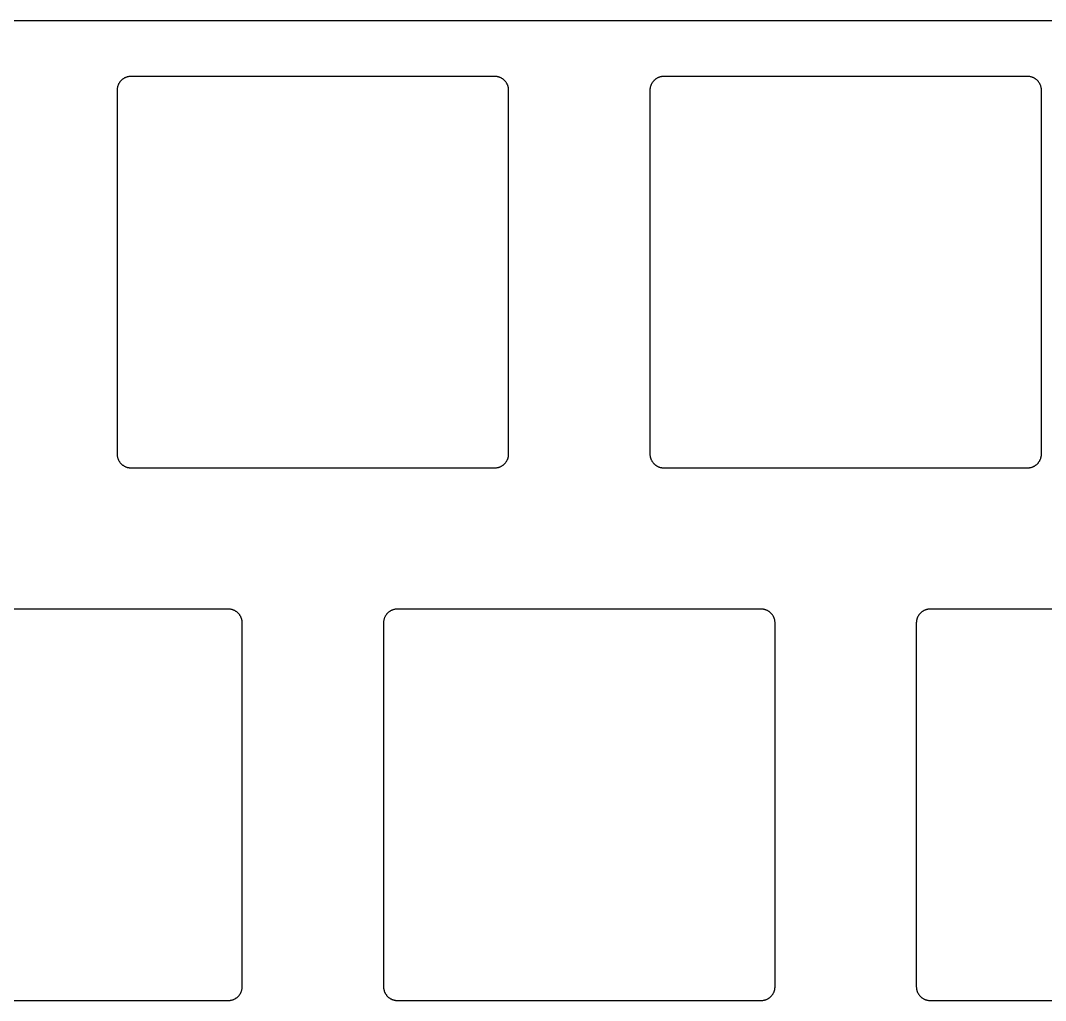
# Model space of a CAD drawing. Header units: millimetres. Extents: x -2014 to -1710, y 1046 to 1151.
# Drawn here: x -1977.11 to -1940.46, y 1110.76 to 1145.81 of the extents above; entities that cross this region are included whole.
import ezdxf

# ---------------------------------------------------------------- set-up
doc = ezdxf.new("R2010")
doc.units = ezdxf.units.MM
doc.layers.add('Layer 01', color=1, linetype='Continuous', true_color=0xff0000)

msp = doc.modelspace()

# ---------------------------------------------------------------- linework, layer by layer
at = {"layer": 'Layer 01', "color": 254, "true_color": 0xcad1ee}
for points in [[(-1984.907, 1145.806), (-1916.649, 1145.806)], [(-1973.153, 1143.806), (-1973.17, 1143.806), (-1973.187, 1143.805), (-1973.204, 1143.803), (-1973.221, 1143.801), (-1973.238, 1143.799), (-1973.255, 1143.795), (-1973.271, 1143.792), (-1973.288, 1143.787), (-1973.304, 1143.782), (-1973.32, 1143.777), (-1973.336, 1143.771), (-1973.352, 1143.764), (-1973.368, 1143.757), (-1973.383, 1143.75), (-1973.398, 1143.742), (-1973.413, 1143.733), (-1973.427, 1143.724), (-1973.441, 1143.714), (-1973.455, 1143.704), (-1973.469, 1143.694), (-1973.482, 1143.683), (-1973.494, 1143.671), (-1973.507, 1143.659), (-1973.518, 1143.647), (-1973.53, 1143.634), (-1973.541, 1143.621), (-1973.551, 1143.608), (-1973.561, 1143.594), (-1973.571, 1143.58), (-1973.58, 1143.566), (-1973.589, 1143.551), (-1973.597, 1143.536), (-1973.605, 1143.521), (-1973.612, 1143.505), (-1973.618, 1143.489), (-1973.624, 1143.473), (-1973.63, 1143.457), (-1973.634, 1143.441), (-1973.639, 1143.424), (-1973.643, 1143.408), (-1973.646, 1143.391), (-1973.648, 1143.374), (-1973.65, 1143.357), (-1973.652, 1143.34), (-1973.653, 1143.323), (-1973.653, 1143.306)], [(-1960.153, 1143.806), (-1973.153, 1143.806)], [(-1959.653, 1143.306), (-1959.653, 1143.323), (-1959.654, 1143.34), (-1959.656, 1143.357), (-1959.658, 1143.374), (-1959.66, 1143.391), (-1959.663, 1143.408), (-1959.667, 1143.424), (-1959.672, 1143.441), (-1959.676, 1143.457), (-1959.682, 1143.473), (-1959.688, 1143.489), (-1959.694, 1143.505), (-1959.701, 1143.521), (-1959.709, 1143.536), (-1959.717, 1143.551), (-1959.726, 1143.566), (-1959.735, 1143.58), (-1959.745, 1143.594), (-1959.755, 1143.608), (-1959.765, 1143.621), (-1959.776, 1143.634), (-1959.788, 1143.647), (-1959.799, 1143.659), (-1959.812, 1143.671), (-1959.824, 1143.683), (-1959.837, 1143.694), (-1959.851, 1143.704), (-1959.865, 1143.714), (-1959.879, 1143.724), (-1959.893, 1143.733), (-1959.908, 1143.742), (-1959.923, 1143.75), (-1959.938, 1143.757), (-1959.954, 1143.764), (-1959.97, 1143.771), (-1959.986, 1143.777), (-1960.002, 1143.782), (-1960.018, 1143.787), (-1960.035, 1143.792), (-1960.051, 1143.795), (-1960.068, 1143.799), (-1960.085, 1143.801), (-1960.102, 1143.803), (-1960.119, 1143.805), (-1960.136, 1143.806), (-1960.153, 1143.806)], [(-1954.103, 1143.806), (-1954.12, 1143.806), (-1954.137, 1143.805), (-1954.154, 1143.803), (-1954.171, 1143.801), (-1954.188, 1143.799), (-1954.205, 1143.795), (-1954.221, 1143.792), (-1954.238, 1143.787), (-1954.254, 1143.782), (-1954.27, 1143.777), (-1954.286, 1143.771), (-1954.302, 1143.764), (-1954.318, 1143.757), (-1954.333, 1143.75), (-1954.348, 1143.742), (-1954.363, 1143.733), (-1954.377, 1143.724), (-1954.391, 1143.714), (-1954.405, 1143.704), (-1954.419, 1143.694), (-1954.432, 1143.683), (-1954.444, 1143.671), (-1954.457, 1143.659), (-1954.468, 1143.647), (-1954.48, 1143.634), (-1954.491, 1143.621), (-1954.501, 1143.608), (-1954.511, 1143.594), (-1954.521, 1143.58), (-1954.53, 1143.566), (-1954.539, 1143.551), (-1954.547, 1143.536), (-1954.555, 1143.521), (-1954.562, 1143.505), (-1954.568, 1143.489), (-1954.574, 1143.473), (-1954.58, 1143.457), (-1954.584, 1143.441), (-1954.589, 1143.424), (-1954.593, 1143.408), (-1954.596, 1143.391), (-1954.598, 1143.374), (-1954.6, 1143.357), (-1954.602, 1143.34), (-1954.603, 1143.323), (-1954.603, 1143.306)], [(-1941.103, 1143.806), (-1954.103, 1143.806)], [(-1940.603, 1143.306), (-1940.603, 1143.323), (-1940.604, 1143.34), (-1940.606, 1143.357), (-1940.608, 1143.374), (-1940.61, 1143.391), (-1940.613, 1143.408), (-1940.617, 1143.424), (-1940.622, 1143.441), (-1940.626, 1143.457), (-1940.632, 1143.473), (-1940.638, 1143.489), (-1940.644, 1143.505), (-1940.651, 1143.521), (-1940.659, 1143.536), (-1940.667, 1143.551), (-1940.676, 1143.566), (-1940.685, 1143.58), (-1940.695, 1143.594), (-1940.705, 1143.608), (-1940.715, 1143.621), (-1940.726, 1143.634), (-1940.738, 1143.647), (-1940.749, 1143.659), (-1940.762, 1143.671), (-1940.774, 1143.683), (-1940.787, 1143.694), (-1940.801, 1143.704), (-1940.815, 1143.714), (-1940.829, 1143.724), (-1940.843, 1143.733), (-1940.858, 1143.742), (-1940.873, 1143.75), (-1940.888, 1143.757), (-1940.904, 1143.764), (-1940.92, 1143.771), (-1940.936, 1143.777), (-1940.952, 1143.782), (-1940.968, 1143.787), (-1940.985, 1143.792), (-1941.001, 1143.795), (-1941.018, 1143.799), (-1941.035, 1143.801), (-1941.052, 1143.803), (-1941.069, 1143.805), (-1941.086, 1143.806), (-1941.103, 1143.806)], [(-1973.653, 1143.306), (-1973.653, 1130.306)], [(-1959.653, 1130.306), (-1959.653, 1143.306)], [(-1954.603, 1143.306), (-1954.603, 1130.306)], [(-1940.603, 1130.306), (-1940.603, 1143.306)], [(-1973.653, 1130.306), (-1973.653, 1130.289), (-1973.652, 1130.272), (-1973.65, 1130.255), (-1973.648, 1130.238), (-1973.646, 1130.221), (-1973.643, 1130.204), (-1973.639, 1130.187), (-1973.634, 1130.171), (-1973.63, 1130.155), (-1973.624, 1130.138), (-1973.618, 1130.122), (-1973.612, 1130.107), (-1973.605, 1130.091), (-1973.597, 1130.076), (-1973.589, 1130.061), (-1973.58, 1130.046), (-1973.571, 1130.032), (-1973.561, 1130.018), (-1973.551, 1130.004), (-1973.541, 1129.99), (-1973.53, 1129.977), (-1973.518, 1129.965), (-1973.507, 1129.952), (-1973.494, 1129.94), (-1973.482, 1129.929), (-1973.469, 1129.918), (-1973.455, 1129.907), (-1973.441, 1129.897), (-1973.427, 1129.888), (-1973.413, 1129.879), (-1973.398, 1129.87), (-1973.383, 1129.862), (-1973.368, 1129.854), (-1973.352, 1129.847), (-1973.336, 1129.841), (-1973.32, 1129.835), (-1973.304, 1129.829), (-1973.288, 1129.824), (-1973.271, 1129.82), (-1973.255, 1129.816), (-1973.238, 1129.813), (-1973.221, 1129.811), (-1973.204, 1129.808), (-1973.187, 1129.807), (-1973.17, 1129.806), (-1973.153, 1129.806)], [(-1960.153, 1129.806), (-1960.136, 1129.806), (-1960.119, 1129.807), (-1960.102, 1129.808), (-1960.085, 1129.811), (-1960.068, 1129.813), (-1960.051, 1129.816), (-1960.035, 1129.82), (-1960.018, 1129.824), (-1960.002, 1129.829), (-1959.986, 1129.835), (-1959.97, 1129.841), (-1959.954, 1129.847), (-1959.938, 1129.854), (-1959.923, 1129.862), (-1959.908, 1129.87), (-1959.893, 1129.879), (-1959.879, 1129.888), (-1959.865, 1129.897), (-1959.851, 1129.907), (-1959.837, 1129.918), (-1959.824, 1129.929), (-1959.812, 1129.94), (-1959.799, 1129.952), (-1959.788, 1129.965), (-1959.776, 1129.977), (-1959.765, 1129.99), (-1959.755, 1130.004), (-1959.745, 1130.018), (-1959.735, 1130.032), (-1959.726, 1130.046), (-1959.717, 1130.061), (-1959.709, 1130.076), (-1959.701, 1130.091), (-1959.694, 1130.107), (-1959.688, 1130.122), (-1959.682, 1130.138), (-1959.676, 1130.155), (-1959.672, 1130.171), (-1959.667, 1130.187), (-1959.663, 1130.204), (-1959.66, 1130.221), (-1959.658, 1130.238), (-1959.656, 1130.255), (-1959.654, 1130.272), (-1959.653, 1130.289), (-1959.653, 1130.306)], [(-1954.603, 1130.306), (-1954.603, 1130.289), (-1954.602, 1130.272), (-1954.6, 1130.255), (-1954.598, 1130.238), (-1954.596, 1130.221), (-1954.593, 1130.204), (-1954.589, 1130.187), (-1954.584, 1130.171), (-1954.58, 1130.155), (-1954.574, 1130.138), (-1954.568, 1130.122), (-1954.562, 1130.107), (-1954.555, 1130.091), (-1954.547, 1130.076), (-1954.539, 1130.061), (-1954.53, 1130.046), (-1954.521, 1130.032), (-1954.511, 1130.018), (-1954.501, 1130.004), (-1954.491, 1129.99), (-1954.48, 1129.977), (-1954.468, 1129.965), (-1954.457, 1129.952), (-1954.444, 1129.94), (-1954.432, 1129.929), (-1954.419, 1129.918), (-1954.405, 1129.907), (-1954.391, 1129.897), (-1954.377, 1129.888), (-1954.363, 1129.879), (-1954.348, 1129.87), (-1954.333, 1129.862), (-1954.318, 1129.854), (-1954.302, 1129.847), (-1954.286, 1129.841), (-1954.27, 1129.835), (-1954.254, 1129.829), (-1954.238, 1129.824), (-1954.221, 1129.82), (-1954.205, 1129.816), (-1954.188, 1129.813), (-1954.171, 1129.811), (-1954.154, 1129.808), (-1954.137, 1129.807), (-1954.12, 1129.806), (-1954.103, 1129.806)], [(-1941.103, 1129.806), (-1941.086, 1129.806), (-1941.069, 1129.807), (-1941.052, 1129.808), (-1941.035, 1129.811), (-1941.018, 1129.813), (-1941.001, 1129.816), (-1940.985, 1129.82), (-1940.968, 1129.824), (-1940.952, 1129.829), (-1940.936, 1129.835), (-1940.92, 1129.841), (-1940.904, 1129.847), (-1940.888, 1129.854), (-1940.873, 1129.862), (-1940.858, 1129.87), (-1940.843, 1129.879), (-1940.829, 1129.888), (-1940.815, 1129.897), (-1940.801, 1129.907), (-1940.787, 1129.918), (-1940.774, 1129.929), (-1940.762, 1129.94), (-1940.749, 1129.952), (-1940.738, 1129.965), (-1940.726, 1129.977), (-1940.715, 1129.99), (-1940.705, 1130.004), (-1940.695, 1130.018), (-1940.685, 1130.032), (-1940.676, 1130.046), (-1940.667, 1130.061), (-1940.659, 1130.076), (-1940.651, 1130.091), (-1940.644, 1130.107), (-1940.638, 1130.122), (-1940.632, 1130.138), (-1940.626, 1130.155), (-1940.622, 1130.171), (-1940.617, 1130.187), (-1940.613, 1130.204), (-1940.61, 1130.221), (-1940.608, 1130.238), (-1940.606, 1130.255), (-1940.604, 1130.272), (-1940.603, 1130.289), (-1940.603, 1130.306)], [(-1973.153, 1129.806), (-1960.153, 1129.806)], [(-1954.103, 1129.806), (-1941.103, 1129.806)], [(-1969.678, 1124.756), (-1982.678, 1124.756)], [(-1969.178, 1124.256), (-1969.178, 1124.273), (-1969.179, 1124.29), (-1969.181, 1124.307), (-1969.183, 1124.324), (-1969.185, 1124.341), (-1969.188, 1124.358), (-1969.192, 1124.374), (-1969.197, 1124.391), (-1969.201, 1124.407), (-1969.207, 1124.423), (-1969.213, 1124.439), (-1969.219, 1124.455), (-1969.226, 1124.471), (-1969.234, 1124.486), (-1969.242, 1124.501), (-1969.251, 1124.516), (-1969.26, 1124.53), (-1969.27, 1124.544), (-1969.28, 1124.558), (-1969.29, 1124.571), (-1969.301, 1124.584), (-1969.313, 1124.597), (-1969.324, 1124.609), (-1969.337, 1124.621), (-1969.349, 1124.633), (-1969.362, 1124.644), (-1969.376, 1124.654), (-1969.39, 1124.664), (-1969.404, 1124.674), (-1969.418, 1124.683), (-1969.433, 1124.692), (-1969.448, 1124.7), (-1969.463, 1124.707), (-1969.479, 1124.714), (-1969.495, 1124.721), (-1969.511, 1124.727), (-1969.527, 1124.732), (-1969.543, 1124.737), (-1969.56, 1124.742), (-1969.576, 1124.745), (-1969.593, 1124.749), (-1969.61, 1124.751), (-1969.627, 1124.753), (-1969.644, 1124.755), (-1969.661, 1124.756), (-1969.678, 1124.756)], [(-1963.628, 1124.756), (-1963.645, 1124.756), (-1963.662, 1124.755), (-1963.679, 1124.753), (-1963.696, 1124.751), (-1963.713, 1124.749), (-1963.73, 1124.745), (-1963.746, 1124.742), (-1963.763, 1124.737), (-1963.779, 1124.732), (-1963.795, 1124.727), (-1963.811, 1124.721), (-1963.827, 1124.714), (-1963.843, 1124.707), (-1963.858, 1124.7), (-1963.873, 1124.692), (-1963.888, 1124.683), (-1963.902, 1124.674), (-1963.916, 1124.664), (-1963.93, 1124.654), (-1963.944, 1124.644), (-1963.957, 1124.633), (-1963.969, 1124.621), (-1963.982, 1124.609), (-1963.993, 1124.597), (-1964.005, 1124.584), (-1964.016, 1124.571), (-1964.026, 1124.558), (-1964.036, 1124.544), (-1964.046, 1124.53), (-1964.055, 1124.516), (-1964.064, 1124.501), (-1964.072, 1124.486), (-1964.08, 1124.471), (-1964.087, 1124.455), (-1964.093, 1124.439), (-1964.099, 1124.423), (-1964.105, 1124.407), (-1964.109, 1124.391), (-1964.114, 1124.374), (-1964.118, 1124.358), (-1964.121, 1124.341), (-1964.123, 1124.324), (-1964.125, 1124.307), (-1964.127, 1124.29), (-1964.128, 1124.273), (-1964.128, 1124.256)], [(-1950.628, 1124.756), (-1963.628, 1124.756)], [(-1950.128, 1124.256), (-1950.128, 1124.273), (-1950.129, 1124.29), (-1950.131, 1124.307), (-1950.133, 1124.324), (-1950.135, 1124.341), (-1950.138, 1124.358), (-1950.142, 1124.374), (-1950.147, 1124.391), (-1950.151, 1124.407), (-1950.157, 1124.423), (-1950.163, 1124.439), (-1950.169, 1124.455), (-1950.176, 1124.471), (-1950.184, 1124.486), (-1950.192, 1124.501), (-1950.201, 1124.516), (-1950.21, 1124.53), (-1950.22, 1124.544), (-1950.23, 1124.558), (-1950.24, 1124.571), (-1950.251, 1124.584), (-1950.263, 1124.597), (-1950.274, 1124.609), (-1950.287, 1124.621), (-1950.299, 1124.633), (-1950.312, 1124.644), (-1950.326, 1124.654), (-1950.34, 1124.664), (-1950.354, 1124.674), (-1950.368, 1124.683), (-1950.383, 1124.692), (-1950.398, 1124.7), (-1950.413, 1124.707), (-1950.429, 1124.714), (-1950.445, 1124.721), (-1950.461, 1124.727), (-1950.477, 1124.732), (-1950.493, 1124.737), (-1950.51, 1124.742), (-1950.526, 1124.745), (-1950.543, 1124.749), (-1950.56, 1124.751), (-1950.577, 1124.753), (-1950.594, 1124.755), (-1950.611, 1124.756), (-1950.628, 1124.756)], [(-1944.578, 1124.756), (-1944.595, 1124.756), (-1944.612, 1124.755), (-1944.629, 1124.753), (-1944.646, 1124.751), (-1944.663, 1124.749), (-1944.68, 1124.745), (-1944.696, 1124.742), (-1944.713, 1124.737), (-1944.729, 1124.732), (-1944.745, 1124.727), (-1944.761, 1124.721), (-1944.777, 1124.714), (-1944.793, 1124.707), (-1944.808, 1124.7), (-1944.823, 1124.692), (-1944.838, 1124.683), (-1944.852, 1124.674), (-1944.866, 1124.664), (-1944.88, 1124.654), (-1944.894, 1124.644), (-1944.907, 1124.633), (-1944.919, 1124.621), (-1944.932, 1124.609), (-1944.943, 1124.597), (-1944.955, 1124.584), (-1944.966, 1124.571), (-1944.976, 1124.558), (-1944.986, 1124.544), (-1944.996, 1124.53), (-1945.005, 1124.516), (-1945.014, 1124.501), (-1945.022, 1124.486), (-1945.03, 1124.471), (-1945.037, 1124.455), (-1945.043, 1124.439), (-1945.049, 1124.423), (-1945.055, 1124.407), (-1945.059, 1124.391), (-1945.064, 1124.374), (-1945.068, 1124.358), (-1945.071, 1124.341), (-1945.073, 1124.324), (-1945.075, 1124.307), (-1945.077, 1124.29), (-1945.078, 1124.273), (-1945.078, 1124.256)], [(-1931.578, 1124.756), (-1944.578, 1124.756)], [(-1969.178, 1111.256), (-1969.178, 1124.256)], [(-1964.128, 1124.256), (-1964.128, 1111.256)], [(-1950.128, 1123.762), (-1950.128, 1124.256)], [(-1945.078, 1124.256), (-1945.078, 1111.256)], [(-1950.128, 1123.756), (-1950.128, 1123.762)], [(-1950.128, 1111.756), (-1950.128, 1123.756)], [(-1950.128, 1111.75), (-1950.128, 1111.756)], [(-1950.128, 1111.256), (-1950.128, 1111.75)], [(-1969.678, 1110.756), (-1969.661, 1110.756), (-1969.644, 1110.757), (-1969.627, 1110.758), (-1969.61, 1110.761), (-1969.593, 1110.763), (-1969.576, 1110.766), (-1969.56, 1110.77), (-1969.543, 1110.774), (-1969.527, 1110.779), (-1969.511, 1110.785), (-1969.495, 1110.791), (-1969.479, 1110.797), (-1969.463, 1110.804), (-1969.448, 1110.812), (-1969.433, 1110.82), (-1969.418, 1110.829), (-1969.404, 1110.838), (-1969.39, 1110.847), (-1969.376, 1110.857), (-1969.362, 1110.868), (-1969.349, 1110.879), (-1969.337, 1110.89), (-1969.324, 1110.902), (-1969.313, 1110.915), (-1969.301, 1110.927), (-1969.29, 1110.94), (-1969.28, 1110.954), (-1969.27, 1110.968), (-1969.26, 1110.982), (-1969.251, 1110.996), (-1969.242, 1111.011), (-1969.234, 1111.026), (-1969.226, 1111.041), (-1969.219, 1111.057), (-1969.213, 1111.072), (-1969.207, 1111.088), (-1969.201, 1111.105), (-1969.197, 1111.121), (-1969.192, 1111.137), (-1969.188, 1111.154), (-1969.185, 1111.171), (-1969.183, 1111.188), (-1969.181, 1111.205), (-1969.179, 1111.222), (-1969.178, 1111.239), (-1969.178, 1111.256)], [(-1964.128, 1111.256), (-1964.128, 1111.239), (-1964.127, 1111.222), (-1964.125, 1111.205), (-1964.123, 1111.188), (-1964.121, 1111.171), (-1964.118, 1111.154), (-1964.114, 1111.137), (-1964.109, 1111.121), (-1964.105, 1111.105), (-1964.099, 1111.088), (-1964.093, 1111.072), (-1964.087, 1111.057), (-1964.08, 1111.041), (-1964.072, 1111.026), (-1964.064, 1111.011), (-1964.055, 1110.996), (-1964.046, 1110.982), (-1964.036, 1110.968), (-1964.026, 1110.954), (-1964.016, 1110.94), (-1964.005, 1110.927), (-1963.993, 1110.915), (-1963.982, 1110.902), (-1963.969, 1110.89), (-1963.957, 1110.879), (-1963.944, 1110.868), (-1963.93, 1110.857), (-1963.916, 1110.847), (-1963.902, 1110.838), (-1963.888, 1110.829), (-1963.873, 1110.82), (-1963.858, 1110.812), (-1963.843, 1110.804), (-1963.827, 1110.797), (-1963.811, 1110.791), (-1963.795, 1110.785), (-1963.779, 1110.779), (-1963.763, 1110.774), (-1963.746, 1110.77), (-1963.73, 1110.766), (-1963.713, 1110.763), (-1963.696, 1110.761), (-1963.679, 1110.758), (-1963.662, 1110.757), (-1963.645, 1110.756), (-1963.628, 1110.756)], [(-1950.628, 1110.756), (-1950.611, 1110.756), (-1950.594, 1110.757), (-1950.577, 1110.758), (-1950.56, 1110.761), (-1950.543, 1110.763), (-1950.526, 1110.766), (-1950.51, 1110.77), (-1950.493, 1110.774), (-1950.477, 1110.779), (-1950.461, 1110.785), (-1950.445, 1110.791), (-1950.429, 1110.797), (-1950.413, 1110.804), (-1950.398, 1110.812), (-1950.383, 1110.82), (-1950.368, 1110.829), (-1950.354, 1110.838), (-1950.34, 1110.847), (-1950.326, 1110.857), (-1950.312, 1110.868), (-1950.299, 1110.879), (-1950.287, 1110.89), (-1950.274, 1110.902), (-1950.263, 1110.915), (-1950.251, 1110.927), (-1950.24, 1110.94), (-1950.23, 1110.954), (-1950.22, 1110.968), (-1950.21, 1110.982), (-1950.201, 1110.996), (-1950.192, 1111.011), (-1950.184, 1111.026), (-1950.176, 1111.041), (-1950.169, 1111.057), (-1950.163, 1111.072), (-1950.157, 1111.088), (-1950.151, 1111.105), (-1950.147, 1111.121), (-1950.142, 1111.137), (-1950.138, 1111.154), (-1950.135, 1111.171), (-1950.133, 1111.188), (-1950.131, 1111.205), (-1950.129, 1111.222), (-1950.128, 1111.239), (-1950.128, 1111.256)], [(-1945.078, 1111.256), (-1945.078, 1111.239), (-1945.077, 1111.222), (-1945.075, 1111.205), (-1945.073, 1111.188), (-1945.071, 1111.171), (-1945.068, 1111.154), (-1945.064, 1111.137), (-1945.059, 1111.121), (-1945.055, 1111.105), (-1945.049, 1111.088), (-1945.043, 1111.072), (-1945.037, 1111.057), (-1945.03, 1111.041), (-1945.022, 1111.026), (-1945.014, 1111.011), (-1945.005, 1110.996), (-1944.996, 1110.982), (-1944.986, 1110.968), (-1944.976, 1110.954), (-1944.966, 1110.94), (-1944.955, 1110.927), (-1944.943, 1110.915), (-1944.932, 1110.902), (-1944.919, 1110.89), (-1944.907, 1110.879), (-1944.894, 1110.868), (-1944.88, 1110.857), (-1944.866, 1110.847), (-1944.852, 1110.838), (-1944.838, 1110.829), (-1944.823, 1110.82), (-1944.808, 1110.812), (-1944.793, 1110.804), (-1944.777, 1110.797), (-1944.761, 1110.791), (-1944.745, 1110.785), (-1944.729, 1110.779), (-1944.713, 1110.774), (-1944.696, 1110.77), (-1944.68, 1110.766), (-1944.663, 1110.763), (-1944.646, 1110.761), (-1944.629, 1110.758), (-1944.612, 1110.757), (-1944.595, 1110.756), (-1944.578, 1110.756)], [(-1982.678, 1110.756), (-1969.678, 1110.756)], [(-1963.628, 1110.756), (-1950.628, 1110.756)], [(-1944.578, 1110.756), (-1931.578, 1110.756)]]:
    msp.add_lwpolyline(points, dxfattribs=at)

doc.saveas('drawing.dxf')
